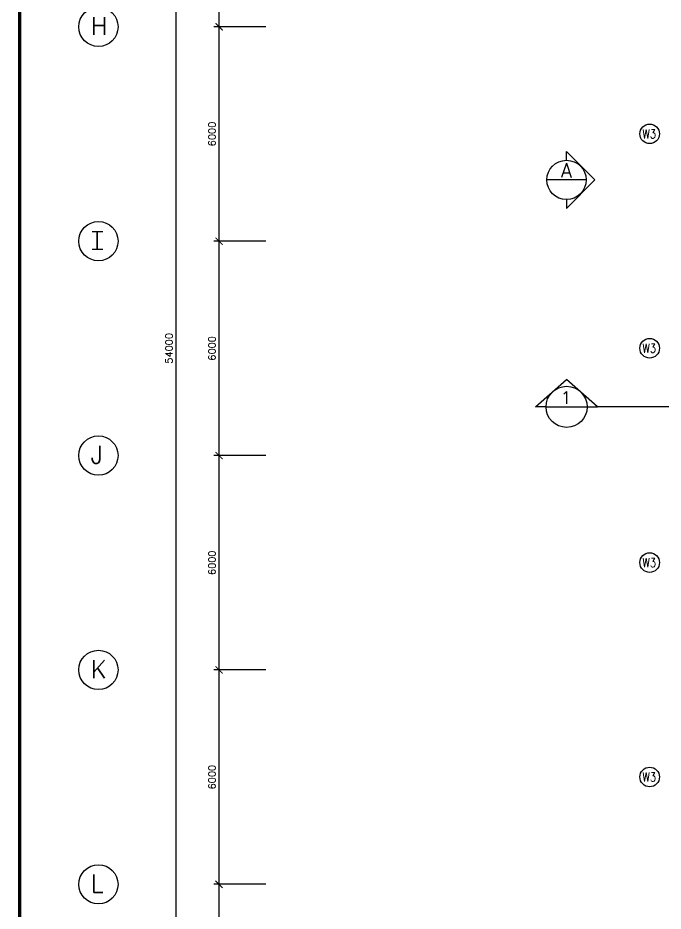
# Model space of a CAD drawing. Extents: x 2266480 to 2632177, y -858634 to -757244.
# Drawn here: x 2266614 to 2284668, y -827174 to -802174 of the extents above; entities that cross this region are included whole.
import ezdxf

# ---------------------------------------------------------------- set-up
doc = ezdxf.new("R2010")
doc.units = 0
doc.header["$LTSCALE"] = 10
doc.header["$MEASUREMENT"] = 0
doc.layers.get('0').update_dxf_attribs({"linetype": 'CONTINUOUS'})
doc.layers.get('DEFPOINTS').update_dxf_attribs({"linetype": 'CONTINUOUS'})
for name, color, linetype in [('AR', 7, 'CONTINUOUS'), ('DIM', 7, 'CONTINUOUS'), ('GRID-T', 7, 'CONTINUOUS'), ('PL', 5, 'CONTINUOUS'), ('WIN-T', 7, 'CONTINUOUS')]:
    doc.layers.add(name, color=color, linetype=linetype)
doc.styles.add('ROMANS', font='romans')
doc.styles.get("Standard").update_dxf_attribs({"font": 'ROMANS.SHX'})
doc.dimstyles.new('STANDARD$0', dxfattribs={"dimscale": 0, "dimtxt": 8, "dimasz": 6, "dimexe": 1, "dimexo": 1, "dimgap": 3, "dimtad": 1, "dimdec": 0, "dimlfac": -1, "dimrnd": 1, "dimzin": 0, "dimdsep": 46, "dimtxsty": 'Standard', "dimcen": 0, "dimclrd": 5, "dimclre": 250, "dimadec": 0, "dimazin": 0, "dimtfac": 1, "dimtdec": 4, "dimtofl": 0, "dimtmove": 0, "dimatfit": 3, "dimfxl": 1, "dimtolj": 1, "dimtzin": 0, "dimarcsym": 0})

# ---------------------------------------------------------------- blocks, each defined once
blk = doc.blocks.new('_ARCHTICK')
at = {"color": 0, "linetype": 'ByBlock', "const_width": 0.15}
blk.add_lwpolyline([(-0.5, -0.5), (0.5, 0.5)], dxfattribs=at)
blk = doc.blocks.new('*D90')
at = {"layer": 'DEFPOINTS', "color": 0, "transparency": 16777216}
for p in [(2271043, -784424), (2272943, -784424), (2272943, -838424)]:
    blk.add_point(p, dxfattribs=at)
at = {"layer": 'DIM', "color": 7, "lineweight": -2, "transparency": 16777216}
for p, q in [((2272793, -784424), (2270893, -784424)), ((2271043, -838574), (2271043, -784274)), ((2272793, -838424), (2270893, -838424))]:
    blk.add_line(p, q, dxfattribs=at)
at = {"layer": 'DIM', "color": 7, "lineweight": -2, "transparency": 16777216, "xscale": 200, "yscale": 200, "zscale": 200}
for p, rotation in [((2271043, -784424), 90), ((2271043, -838424), 270)]:
    blk.add_blockref('_ARCHTICK', p, dxfattribs=dict(at, rotation=rotation))
at = {"layer": 'DIM', "color": 7, "transparency": 16777216, "insert": (2270843, -811424), "char_height": 200, "attachment_point": 5, "rotation": 90, "style": 'ROMANS'}
blk.add_mtext('\\A1;54000', dxfattribs=at)
blk = doc.blocks.new('*D92')
at = {"layer": 'DEFPOINTS', "color": 0, "transparency": 16777216}
for p in [(2272243, -826424), (2273700, -826424), (2273700, -832424)]:
    blk.add_point(p, dxfattribs=at)
at = {"layer": 'DIM', "color": 7, "lineweight": -2, "transparency": 16777216}
for p, q in [((2273550, -826424), (2272093, -826424)), ((2272243, -832574), (2272243, -826274)), ((2273550, -832424), (2272093, -832424))]:
    blk.add_line(p, q, dxfattribs=at)
at = {"layer": 'DIM', "color": 7, "lineweight": -2, "transparency": 16777216, "xscale": 200, "yscale": 200, "zscale": 200}
for p, rotation in [((2272243, -826424), 90), ((2272243, -832424), 270)]:
    blk.add_blockref('_ARCHTICK', p, dxfattribs=dict(at, rotation=rotation))
at = {"layer": 'DIM', "color": 7, "transparency": 16777216, "insert": (2272043, -829424), "char_height": 200, "attachment_point": 5, "rotation": 90, "style": 'ROMANS'}
blk.add_mtext('\\A1;6000', dxfattribs=at)
blk = doc.blocks.new('*D93')
at = {"layer": 'DEFPOINTS', "color": 0, "transparency": 16777216}
for p in [(2272243, -820424), (2273700, -820424), (2273700, -826424)]:
    blk.add_point(p, dxfattribs=at)
at = {"layer": 'DIM', "color": 7, "lineweight": -2, "transparency": 16777216}
for p, q in [((2273550, -820424), (2272093, -820424)), ((2272243, -826574), (2272243, -820274)), ((2273550, -826424), (2272093, -826424))]:
    blk.add_line(p, q, dxfattribs=at)
at = {"layer": 'DIM', "color": 7, "lineweight": -2, "transparency": 16777216, "xscale": 200, "yscale": 200, "zscale": 200}
for p, rotation in [((2272243, -820424), 90), ((2272243, -826424), 270)]:
    blk.add_blockref('_ARCHTICK', p, dxfattribs=dict(at, rotation=rotation))
at = {"layer": 'DIM', "color": 7, "transparency": 16777216, "insert": (2272043, -823424), "char_height": 200, "attachment_point": 5, "rotation": 90, "style": 'ROMANS'}
blk.add_mtext('\\A1;6000', dxfattribs=at)
blk = doc.blocks.new('*D94')
at = {"layer": 'DEFPOINTS', "color": 0, "transparency": 16777216}
for p in [(2272243, -814424), (2273700, -814424), (2273700, -820424)]:
    blk.add_point(p, dxfattribs=at)
at = {"layer": 'DIM', "color": 7, "lineweight": -2, "transparency": 16777216}
for p, q in [((2273550, -814424), (2272093, -814424)), ((2272243, -820574), (2272243, -814274)), ((2273550, -820424), (2272093, -820424))]:
    blk.add_line(p, q, dxfattribs=at)
at = {"layer": 'DIM', "color": 7, "lineweight": -2, "transparency": 16777216, "xscale": 200, "yscale": 200, "zscale": 200}
for p, rotation in [((2272243, -814424), 90), ((2272243, -820424), 270)]:
    blk.add_blockref('_ARCHTICK', p, dxfattribs=dict(at, rotation=rotation))
at = {"layer": 'DIM', "color": 7, "transparency": 16777216, "insert": (2272043, -817424), "char_height": 200, "attachment_point": 5, "rotation": 90, "style": 'ROMANS'}
blk.add_mtext('\\A1;6000', dxfattribs=at)
blk = doc.blocks.new('*D95')
at = {"layer": 'DEFPOINTS', "color": 0, "transparency": 16777216}
for p in [(2272243, -808424), (2273700, -808424), (2273700, -814424)]:
    blk.add_point(p, dxfattribs=at)
at = {"layer": 'DIM', "color": 7, "lineweight": -2, "transparency": 16777216}
for p, q in [((2273550, -808424), (2272093, -808424)), ((2272243, -814574), (2272243, -808274)), ((2273550, -814424), (2272093, -814424))]:
    blk.add_line(p, q, dxfattribs=at)
at = {"layer": 'DIM', "color": 7, "lineweight": -2, "transparency": 16777216, "xscale": 200, "yscale": 200, "zscale": 200}
for p, rotation in [((2272243, -808424), 90), ((2272243, -814424), 270)]:
    blk.add_blockref('_ARCHTICK', p, dxfattribs=dict(at, rotation=rotation))
at = {"layer": 'DIM', "color": 7, "transparency": 16777216, "insert": (2272043, -811424), "char_height": 200, "attachment_point": 5, "rotation": 90, "style": 'ROMANS'}
blk.add_mtext('\\A1;6000', dxfattribs=at)
blk = doc.blocks.new('*D96')
at = {"layer": 'DEFPOINTS', "color": 0, "transparency": 16777216}
for p in [(2272243, -802424), (2273700, -802424), (2273700, -808424)]:
    blk.add_point(p, dxfattribs=at)
at = {"layer": 'DIM', "color": 7, "lineweight": -2, "transparency": 16777216}
for p, q in [((2273550, -802424), (2272093, -802424)), ((2272243, -808574), (2272243, -802274)), ((2273550, -808424), (2272093, -808424))]:
    blk.add_line(p, q, dxfattribs=at)
at = {"layer": 'DIM', "color": 7, "lineweight": -2, "transparency": 16777216, "xscale": 200, "yscale": 200, "zscale": 200}
for p, rotation in [((2272243, -802424), 90), ((2272243, -808424), 270)]:
    blk.add_blockref('_ARCHTICK', p, dxfattribs=dict(at, rotation=rotation))
at = {"layer": 'DIM', "color": 7, "transparency": 16777216, "insert": (2272043, -805424), "char_height": 200, "attachment_point": 5, "rotation": 90, "style": 'ROMANS'}
blk.add_mtext('\\A1;6000', dxfattribs=at)
blk = doc.blocks.new('*D97')
at = {"layer": 'DEFPOINTS', "color": 0, "transparency": 16777216}
for p in [(2272243, -796424), (2273700, -796424), (2273700, -802424)]:
    blk.add_point(p, dxfattribs=at)
at = {"layer": 'DIM', "color": 7, "lineweight": -2, "transparency": 16777216}
for p, q in [((2273550, -796424), (2272093, -796424)), ((2272243, -802574), (2272243, -796274)), ((2273550, -802424), (2272093, -802424))]:
    blk.add_line(p, q, dxfattribs=at)
at = {"layer": 'DIM', "color": 7, "lineweight": -2, "transparency": 16777216, "xscale": 200, "yscale": 200, "zscale": 200}
for p, rotation in [((2272243, -796424), 90), ((2272243, -802424), 270)]:
    blk.add_blockref('_ARCHTICK', p, dxfattribs=dict(at, rotation=rotation))
at = {"layer": 'DIM', "color": 7, "transparency": 16777216, "insert": (2272043, -799424), "char_height": 200, "attachment_point": 5, "rotation": 90, "style": 'ROMANS'}
blk.add_mtext('\\A1;6000', dxfattribs=at)

msp = doc.modelspace()

# ---------------------------------------------------------------- linework, layer by layer
at = {"layer": 'AR', "color": 0}
for p, q in [((2281963.8, -806159.9), (2281963.8, -805912.9)), ((2281963.8, -805912.9), (2282760.8, -806709.9)), ((2282513.8, -806709.9), (2281413.8, -806709.9)), ((2281963.8, -807506.8), (2282760.8, -806709.9)), ((2281963.8, -807259.9), (2281963.8, -807506.8)), ((2281096.3, -813061.2), (2281963.8, -812298.9)), ((2282831.3, -813061.2), (2281963.8, -812298.9)), ((2281391.4, -813061.2), (2281096.3, -813061.2)), ((2281391.4, -813061.2), (2282541.4, -813061.2)), ((2282541.4, -813061.2), (2282831.3, -813061.2)), ((2288702.8, -813061.2), (2282788.4, -813061.2))]:
    msp.add_line(p, q, dxfattribs=at)
for centre, radius in [((2281963.8, -806709.9), 550), ((2281966.4, -813061.2), 575)]:
    msp.add_circle(centre, radius, dxfattribs=at)
at = {"layer": 'GRID-T', "color": 0}
for p, q in [((2268694.7, -808149.3), (2268990.4, -808149.3)), ((2268694.7, -808652.2), (2268990.4, -808652.2))]:
    msp.add_line(p, q, dxfattribs=at)
for centre in [(2268866.9, -802424.1), (2268866.9, -808424.1), (2268866.9, -814424.1), (2268866.9, -820424.1), (2268866.9, -826424.1)]:
    msp.add_circle(centre, 550, dxfattribs=at)
at = {"layer": 'PL', "color": 0, "ltscale": 2, "const_width": 100}
msp.add_lwpolyline([(2266663.5, -847288.2), (2337081.9, -847288.2), (2337081.9, -757293.9), (2266663.5, -757293.9)], close=True, dxfattribs=at)
at = {"layer": 'WIN-T', "color": 0}
for centre in [(2284292, -805419.9), (2284292, -811419.9), (2284292, -817419.9), (2284292, -823419.9)]:
    msp.add_circle(centre, 275, dxfattribs=at)

# ---------------------------------------------------------------- texts
at = {"layer": 'AR', "color": 0, "style": 'ROMANS'}
for s, height, p in [('A', 400, (2281807.3, -806644.7)), ('1', 350, (2281802.1, -812978))]:
    msp.add_text(s, height=height, dxfattribs=at).set_placement(p)
at = {"layer": 'GRID-T', "color": 0, "style": 'ROMANS'}
for s, p in [('H', (2268651.7, -802649.9)), ('I', (2268749, -808649.9)), ('J', (2268651.7, -814649.9)), ('K', (2268651.7, -820649.9)), ('L', (2268651.7, -826649.9))]:
    msp.add_text(s, height=500, dxfattribs=at).set_placement(p)
at = {"layer": 'WIN-T', "color": 0, "style": 'ROMANS', "width": 0.8}
for p in [(2284091.3, -805545.7), (2284091.3, -811545.7), (2284091.3, -817545.7), (2284091.3, -823545.7)]:
    msp.add_text('W3', height=250, dxfattribs=at).set_placement(p)

# ---------------------------------------------------------------- dimensions: what is measured, and where the dimension line sits
at = {"layer": 'DIM', "color": 0}
for p1, p2, distance, picture, middle in [((2272942.5, -838424.1), (2272942.5, -784424.1), 1899.4, '*D90', (2270843.1, -811424.1)), ((2273700.4, -832424.1), (2273700.4, -826424.1), 1457.3, '*D92', (2272043.1, -829424.1))]:
    dim = msp.add_aligned_dim(p1=p1, p2=p2, distance=distance, dimstyle='STANDARD$0', override={"dimscale": 100, "dimtxt": 2, "dimasz": 2, "dimexe": 1.5, "dimexo": 1.5, "dimgap": 1, "dimtxsty": 'ROMANS', "dimblk": 'ARCHTICK', "dimdle": 1.5, "dimclrd": 7, "dimclre": 7, "dimclrt": 7, "dimtdec": 0, "dimtmove": 2}, dxfattribs=at)
    dim.commit()
    dim.dimension.update_dxf_attribs({"geometry": picture, "text_midpoint": middle})
for base, p1, p2, picture, middle in [((2272243.1, -796424.1), (2273700.4, -802424.1), (2273700.4, -796424.1), '*D97', (2272043.1, -799424.1)), ((2272243.1, -802424.1), (2273700.4, -808424.1), (2273700.4, -802424.1), '*D96', (2272043.1, -805424.1)), ((2272243.1, -808424.1), (2273700.4, -814424.1), (2273700.4, -808424.1), '*D95', (2272043.1, -811424.1)), ((2272243.1, -814424.1), (2273700.4, -820424.1), (2273700.4, -814424.1), '*D94', (2272043.1, -817424.1)), ((2272243.1, -820424.1), (2273700.4, -826424.1), (2273700.4, -820424.1), '*D93', (2272043.1, -823424.1))]:
    dim = msp.add_linear_dim(base=base, p1=p1, p2=p2, angle=270, dimstyle='STANDARD$0', override={"dimscale": 100, "dimtxt": 2, "dimasz": 2, "dimexe": 1.5, "dimexo": 1.5, "dimgap": 1, "dimtxsty": 'ROMANS', "dimblk": 'ARCHTICK', "dimdle": 1.5, "dimclrd": 7, "dimclre": 7, "dimclrt": 7, "dimtdec": 0, "dimtmove": 2}, dxfattribs=at)
    dim.commit()
    dim.dimension.update_dxf_attribs({"geometry": picture, "text_midpoint": middle})

doc.saveas('drawing.dxf')
